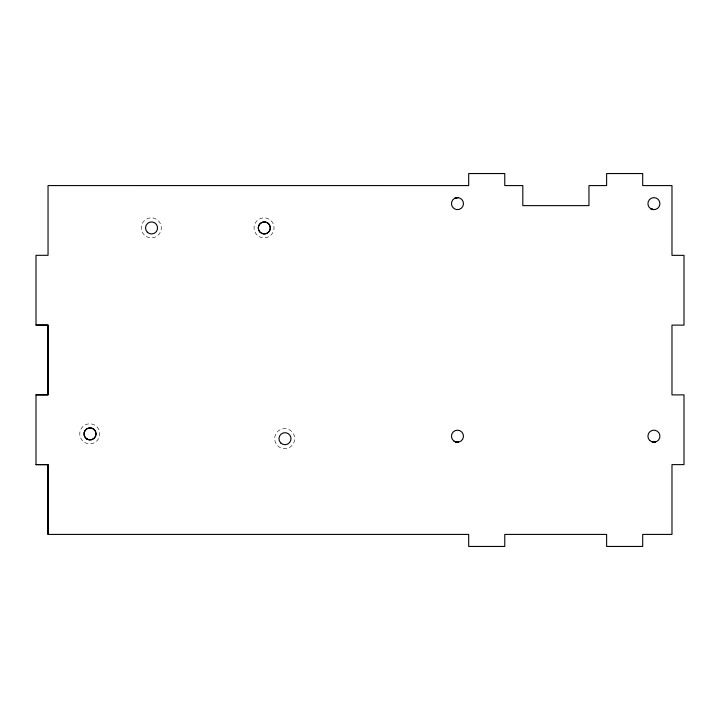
<?xml version="1.0" encoding="UTF-8"?>
<svg xmlns="http://www.w3.org/2000/svg" width="720" height="720" viewBox="0 0 720 720"><rect width="100%" height="100%" fill="white"/><g stroke="black" fill="none" stroke-linecap="round" stroke-linejoin="round"><path stroke-width="0.54" stroke-dasharray="3.6 2.7" d="M259.047 236.547A10.026 10.026 0 0 0 274.077 227.862A10.026 10.026 0 0 0 259.047 219.186A10.026 10.026 0 0 0 259.047 236.547M277.614 445.725A10.026 10.026 0 0 0 294.39 441.234A10.026 10.026 0 0 0 282.114 428.958A10.026 10.026 0 0 0 277.614 445.725M84.672 442.467A10.026 10.026 0 0 0 99.792 433.926A10.026 10.026 0 0 0 84.834 425.106A10.026 10.026 0 0 0 84.672 442.467M146.295 236.547A10.026 10.026 0 0 0 161.334 227.862A10.026 10.026 0 0 0 146.295 219.186A10.026 10.026 0 0 0 146.295 236.547"/><path stroke-width="1.08" d="M36 464.625L36 394.848L48.033 394.848L48.042 325.089L36.009 325.08L36.009 255.312L48.042 255.312L48.042 185.571L468.693 185.589L468.693 173.556L504.774 173.556L504.774 185.589L522.819 185.589L522.819 205.632L588.96 205.632L588.96 185.589L606.618 185.589L606.618 173.556L642.699 173.556L642.699 185.589L671.976 185.589L671.976 255.348L684 255.348L684 325.116L671.976 325.116L671.976 394.884L684 394.884L684 464.625L671.976 464.625L671.976 534.411L642.699 534.411L642.699 546.444L606.618 546.444L606.618 534.411L504.774 534.411L504.774 546.444L468.693 546.444L468.693 534.411L48.033 534.411L48.033 464.625L36 464.625L48.042 464.634L48.033 534.402M36 394.857L48.042 394.857L48.033 325.08L36.009 325.08M260.046 232.2A6.012 6.012 0 0 1 262.746 222.138A6.012 6.012 0 0 1 270.108 229.509A6.012 6.012 0 0 1 260.046 232.2A6.012 6.012 0 0 1 262.287 222.255A6.012 6.012 0 0 1 270.333 228.429A6.012 6.012 0 0 1 261.333 233.118M456.291 197.73L454.806 198.234A6.012 6.012 0 0 0 454.122 208.629A6.012 6.012 0 0 0 463.464 204.021A6.012 6.012 0 0 0 454.806 198.234L457.857 197.631L456.291 197.73M655.524 441.981L652.41 441.999L655.524 441.981M458.307 442.134L455.22 441.756L458.307 442.134M653.508 209.628L650.565 208.611A6.012 6.012 0 0 1 651.294 198.225A6.012 6.012 0 0 1 659.925 204.048A6.012 6.012 0 0 1 650.565 208.611L653.508 209.628M453.852 440.991A6.012 6.012 0 0 0 463.437 436.905A6.012 6.012 0 0 0 455.103 430.65A6.012 6.012 0 0 0 453.852 440.991M649.701 440.46A6.012 6.012 0 0 0 659.745 437.706A6.012 6.012 0 0 0 652.338 430.38A6.012 6.012 0 0 0 649.701 440.46M280.737 442.935A6.012 6.012 0 0 0 290.799 440.244A6.012 6.012 0 0 0 283.437 432.873A6.012 6.012 0 0 0 280.737 442.935M147.303 232.2A6.012 6.012 0 0 0 157.365 229.509A6.012 6.012 0 0 0 149.994 222.138A6.012 6.012 0 0 0 147.303 232.2M87.048 439.083A6.012 6.012 0 0 0 96.066 433.872A6.012 6.012 0 0 0 87.048 428.67A6.012 6.012 0 0 0 87.048 439.083M87.003 439.128A6.012 6.012 0 0 0 96.021 433.917A6.012 6.012 0 0 0 87.003 428.706A6.012 6.012 0 0 0 87.003 439.128"/></g></svg>
